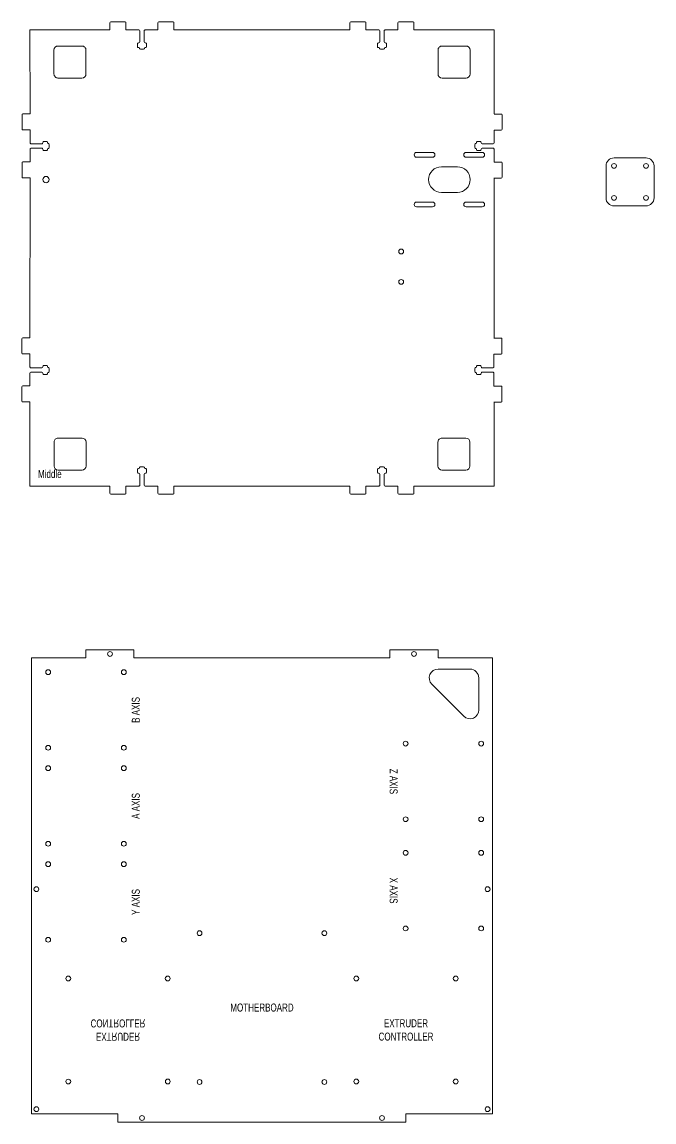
# Model space of a CAD drawing. Header units: millimetres. Extents: x -570 to 1260, y -948 to 580.
# Drawn here: x -150 to 245, y -948 to -260 of the extents above; entities that cross this region are included whole.
import ezdxf

# ---------------------------------------------------------------- set-up
doc = ezdxf.new("R2010")
doc.units = ezdxf.units.MM
doc.layers.get('0').update_dxf_attribs({"linetype": 'CONTINUOUS', "lineweight": 0, "true_color": 0x000000})
for name, color, linetype, lineweight, true_color in [('05 Top Panel', 7, 'CONTINUOUS', 0, 0x000000), ('06 Bottom Panel', 7, 'CONTINUOUS', 0, 0x000000), ('07 Middle Panel', 7, 'CONTINUOUS', 0, 0x000000), ('08 Rod Covers', 7, 'CONTINUOUS', 0, 0x000000), ('Text', 1, 'CONTINUOUS', 0, 0xff0000)]:
    doc.layers.add(name, color=color, linetype=linetype, lineweight=lineweight, true_color=true_color)
doc.styles.get("Standard").update_dxf_attribs({"font": 'txt', "width": 0.75})

# ---------------------------------------------------------------- blocks, each defined once
blk = doc.blocks.new('Stepper Drivers')
for centre in [(-23.62, 23.62), (23.62, 23.62), (-23.62, -23.62), (23.62, -23.62)]:
    blk.add_circle(centre, 1.5)
blk = doc.blocks.new('Rod Cover')
for p, q in [((-10, 15), (10, 15)), ((-15, 10), (-15, -10)), ((15, 10), (15, -10)), ((10, -15), (-10, -15))]:
    blk.add_line(p, q)
for centre, start, end in [((-10, 10), 90, 180), ((10, 10), 0, 90), ((-10, -10), 180, 270), ((10, -10), 270, 360)]:
    blk.add_arc(centre, 5, start, end)
at = {"layer": '08 Rod Covers'}
for centre in [(-10, 10), (10, 10), (-10, -10), (10, -10)]:
    blk.add_circle(centre, 1.5, dxfattribs=at)
blk = doc.blocks.new('Extruder Controller')
for centre in [(-31.075, 32.2), (31.075, 32.2), (-31.075, -32.2), (31.075, -32.2)]:
    blk.add_circle(centre, 1.5)
at = {"layer": 'Text', "insert": (0, 0), "char_height": 5, "width": 100, "attachment_point": 5}
blk.add_mtext('EXTRUDER\\PCONTROLLER', dxfattribs=at)
blk = doc.blocks.new('MotherBoard')
at = {"layer": '06 Bottom Panel'}
for centre in [(-39, 46.5), (39, 46.5), (-39, -46.5), (39, -46.5)]:
    blk.add_circle(centre, 1.5, dxfattribs=at)
at = {"layer": 'Text', "insert": (0, 0), "char_height": 5, "width": 100, "attachment_point": 5}
blk.add_mtext('MOTHERBOARD', dxfattribs=at)
blk = doc.blocks.new('tgrips-acrylic')
for p, q in [((-20, 0), (-20, 4.5)), ((-19.5, 5), (-10.5, 5)), ((-10, 4.5), (-10, 0)), ((-10, 0), (-1.92, 0)), ((1.9, 0), (10, 0)), ((10, 0), (10, 4.5)), ((10.5, 5), (19.5, 5)), ((20, 4.5), (20, 0)), ((-1.42, -0.5), (-1.42, -7.5)), ((1.4, -7.5), (1.4, -0.5)), ((-2.75, -8.5), (-2.75, -10.5)), ((-1.92, -8), (-2.25, -8)), ((-2.25, -11), (-2, -11)), ((-1.5, -11.5), (-1.5, -11.5)), ((-1, -12), (1, -12)), ((1.5, -11.5), (1.5, -11.5)), ((2.25, -8), (1.9, -8)), ((2, -11), (2.25, -11)), ((2.75, -8.5), (2.75, -10.5))]:
    blk.add_line(p, q)
for centre, start, end in [((-19.5, 4.5), 90, 180), ((-10.5, 4.5), 0, 90), ((-1.92, -0.5), 0.00514, 90), ((1.9, -0.5), 89.98109, 180), ((10.5, 4.5), 90, 180), ((19.5, 4.5), 0, 90), ((-2.25, -8.5), 90.05501, 179.9104), ((-2.25, -10.5), 179.9104, 270), ((-2, -11.5), 0, 90), ((-1.92, -7.5), 270.05501, 0.00514), ((-1, -11.5), 180, 270), ((1, -11.5), 270, 0), ((1.9, -7.5), 180, 269.94563), ((2, -11.5), 90, 180), ((2.25, -8.5), 359.95195, 89.94563), ((2.25, -10.5), 270, 359.95195)]:
    blk.add_arc(centre, 0.5, start, end)
blk = doc.blocks.new('Mechanical Endstop')
for centre in [(17, 13), (36, 13)]:
    blk.add_circle(centre, 1.5)

msp = doc.modelspace()

# ---------------------------------------------------------------- linework, layer by layer
at = {"layer": '05 Top Panel'}
for p, q in [((-130, -277.59), (-130, -292.59)), ((-112.5, -275.09), (-127.5, -275.09)), ((-110, -292.59), (-110, -277.59)), ((110, -292.59), (110, -277.59)), ((112.5, -275.09), (127.5, -275.09)), ((130, -277.59), (130, -292.59)), ((-127.5, -295.09), (-112.5, -295.09)), ((127.5, -295.09), (112.5, -295.09)), ((-127.46, -520.09), (-112.46, -520.08)), ((127.46, -520.09), (112.46, -520.08)), ((-129.96, -537.59), (-129.96, -522.59)), ((-109.96, -522.58), (-109.96, -537.58)), ((109.96, -522.58), (109.96, -537.58)), ((129.96, -537.59), (129.96, -522.59)), ((-112.46, -540.08), (-127.46, -540.09)), ((112.46, -540.08), (127.46, -540.09))]:
    msp.add_line(p, q, dxfattribs=at)
for centre, start, end in [((-127.5, -277.59), 90.00015, 180.00015), ((-112.5, -277.59), 0.00015, 90.00015), ((112.5, -277.59), 89.99985, 179.99985), ((127.5, -277.59), 359.99985, 89.99985), ((-127.5, -292.59), 180.00015, 270.00015), ((-112.5, -292.59), 270.00015, 0.00015), ((112.5, -292.59), 179.99985, 269.99985), ((127.5, -292.59), 269.99985, 359.99985), ((-127.46, -522.59), 90.01844, 180.01844), ((-112.46, -522.58), 0.01844, 90.01844), ((112.46, -522.58), 89.98156, 179.98156), ((127.46, -522.59), 359.98156, 89.98156), ((-127.46, -537.59), 180.01844, 270.01844), ((-112.46, -537.58), 270.01844, 0.01844), ((112.46, -537.58), 179.98156, 269.98156), ((127.46, -537.59), 269.98156, 359.98156)]:
    msp.add_arc(centre, 2.5, start, end, dxfattribs=at)
at = {"layer": '06 Bottom Panel'}
for p, q in [((-110, -657.5), (-110, -652.5)), ((-80, -652.5), (-110, -652.5)), ((-80, -657.5), (-80, -652.5)), ((80, -657.5), (80, -652.5)), ((110, -652.5), (80, -652.5)), ((110, -657.5), (110, -652.5)), ((-144, -657.5), (-110, -657.5)), ((-144, -657.5), (-144, -942.5)), ((-80, -657.5), (80, -657.5)), ((110, -657.5), (144, -657.5)), ((144, -942.5), (144, -657.5)), ((130, -664.5), (110, -664.5)), ((135.5, -690), (135.5, -670)), ((106.11, -673.89), (126.11, -693.89)), ((-144, -942.5), (-90, -942.5)), ((-90, -942.5), (-90, -947.5)), ((-90, -947.5), (-60, -947.5)), ((-60, -947.5), (60, -947.5)), ((60, -947.5), (90, -947.5)), ((90, -942.5), (90, -947.5)), ((90, -942.5), (144, -942.5))]:
    msp.add_line(p, q, dxfattribs=at)
for centre in [(-95, -655), (95, -655), (-141, -802), (141, -802), (-141, -939.5), (141, -939.5), (-75, -945), (75, -945)]:
    msp.add_circle(centre, 1.5, dxfattribs=at)
for centre, start, end in [((110, -670), 90.00015, 225.00015), ((130, -670), 0.00015, 90.00015), ((130, -690), 225.00015, 0.00015)]:
    msp.add_arc(centre, 5.5, start, end, dxfattribs=at)
at = {"layer": '07 Middle Panel'}
for p, q in [((-95, -265.08), (-145, -265.08)), ((-144.99, -317.55), (-145, -265.08)), ((55, -265.08), (-55, -265.08)), ((95, -265.08), (145, -265.08)), ((145, -265.08), (145.01, -317.55)), ((106.62, -341.58), (96.62, -341.58)), ((137.61, -341.58), (127.61, -341.58)), ((96.62, -344.58), (106.62, -344.58)), ((122.12, -350.57), (112.12, -350.57)), ((137.61, -344.58), (127.61, -344.58)), ((-145, -457.55), (-144.99, -357.55)), ((145, -457.64), (145.01, -357.55)), ((112.12, -366.57), (122.12, -366.57)), ((106.62, -372.57), (96.62, -372.57)), ((96.62, -375.57), (106.62, -375.57)), ((137.61, -372.57), (127.61, -372.57)), ((127.61, -375.57), (137.61, -375.57)), ((-145, -497.55), (-145, -550.08)), ((145, -497.64), (145, -550.08)), ((-95, -550.08), (-145, -550.08)), ((55, -550.08), (-55, -550.08)), ((95, -550.08), (145, -550.08))]:
    msp.add_line(p, q, dxfattribs=at)
msp.add_circle((-134.99, -358.57), 2, dxfattribs=at)
for centre, radius, start, end in [((96.62, -343.08), 1.5, 90, 270), ((106.62, -343.08), 1.5, 270, 90), ((127.61, -343.08), 1.5, 90, 270), ((137.61, -343.08), 1.5, 270, 90), ((112.12, -358.57), 8, 90, 270), ((122.12, -358.57), 8, 270, 90), ((96.62, -374.07), 1.5, 90, 270), ((106.62, -374.07), 1.5, 270, 90), ((127.61, -374.07), 1.5, 90, 270), ((137.61, -374.07), 1.5, 270, 90)]:
    msp.add_arc(centre, radius, start, end, dxfattribs=at)

# ---------------------------------------------------------------- block references
at = {"layer": '06 Bottom Panel', "yscale": -1}
for name, p, rotation in [('Stepper Drivers', (-110, -690), 90.00014505122996), ('Stepper Drivers', (113.38, -734.66), 90.00014505122996), ('Stepper Drivers', (-110, -750), 90.00014505122996), ('Stepper Drivers', (113.38, -802.9), 90.00014505122996), ('Stepper Drivers', (-110, -810), 90.00014505122996), ('Extruder Controller', (-89.99, -890.02), 0.0107513576398293)]:
    msp.add_blockref(name, p, dxfattribs=dict(at, rotation=rotation))
at = {"layer": '06 Bottom Panel'}
for name, p in [('MotherBoard', (0, -876)), ('Extruder Controller', (90, -890))]:
    msp.add_blockref(name, p, dxfattribs=at)
at = {"layer": '07 Middle Panel'}
for p in [(-75, -265.08), (75, -265.08)]:
    msp.add_blockref('tgrips-acrylic', p, dxfattribs=at)
for name, p, rotation in [('tgrips-acrylic', (-144.99, -337.55), 90), ('tgrips-acrylic', (145, -337.59), -90), ('Mechanical Endstop', (100, -439.5), 89.99999999999994), ('tgrips-acrylic', (-145, -477.55), 90), ('tgrips-acrylic', (144.99, -477.59), -90), ('tgrips-acrylic', (-75, -550.08), 180), ('tgrips-acrylic', (75, -550.08), 180)]:
    msp.add_blockref(name, p, dxfattribs=dict(at, rotation=rotation))
at = {"layer": '08 Rod Covers', "yscale": -1, "rotation": 90.00014505123006}
msp.add_blockref('Rod Cover', (230, -360), dxfattribs=at)

# ---------------------------------------------------------------- texts
at = {"layer": 'Text', "insert": (-140, -545.08), "char_height": 5, "width": 100, "attachment_point": 7}
msp.add_mtext('Middle', dxfattribs=at)
at = {"layer": 'Text', "char_height": 5, "width": 100, "attachment_point": 2}
for s, insert, rotation in [('B\\~AXIS', (-81.38, -690), 89.99985), ('Z\\~AXIS', (84.76, -734.66), 270.00015), ('A\\~AXIS', (-81.38, -750), 90.00015), ('X\\~AXIS', (84.76, -802.9), 270.00015), ('Y\\~AXIS', (-81.38, -810), 90.00015)]:
    msp.add_mtext(s, dxfattribs=dict(at, insert=insert, rotation=rotation))

doc.saveas('drawing.dxf')
